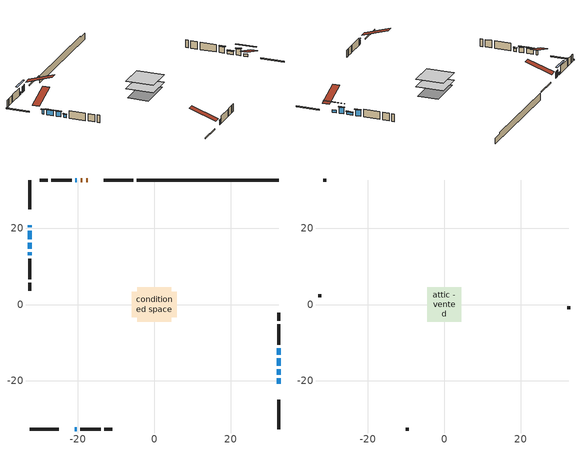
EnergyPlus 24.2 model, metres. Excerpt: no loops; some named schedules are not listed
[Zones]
conditioned space
 floor adiabatic (AdiabaticFloorConstruction): -4.46,-4.46 -4.46,4.46 4.46,4.46 4.46,-4.46 z0.69
 floor foundation (Slab1 construction): -5.94,-3.35 -5.94,3.35 5.94,3.35 5.94,-3.35 z-1.66
 wall outside (RimJoist1 construction): -5.56,32.56 -13.18,32.56 / -32.56,-32.56 -24.94,-32.56 / -32.56,32.56 -32.56,24.94 / 32.56,-32.56 32.56,-24.94 z0.69:0.99
 wall outside (AdiabaticWallConstruction 1): -17.33,32.56 -17.84,32.56 / -18.77,32.56 -19.28,32.56 z0.69:2.72
 wall outside (AdiabaticWallConstruction): -20.79,-32.56 -20.25,-32.56 / -32.56,20.79 -32.56,20.25 z0.69:2.09; 32.56,-20.79 32.56,-19.34 z0.69:1.5; -20.21,32.56 -20.7,32.56 z0.69:1.51; 32.56,-18.41 32.56,-16.89 z0.69:2.72; 32.56,-15.96 32.56,-14.03 z0.69:1.58; 32.56,-13.1 32.56,-11.4 z0.69:2.67; -32.56,19.32 -32.56,17.06 z0.69:2.34; -32.56,16.13 -32.56,14.61 z0.69:2.32; -32.56,13.68 -32.56,12.87 z0.69:1.71
 wall outside (Wall1 construction): -21.62,32.56 -26.93,32.56 / -19.32,-32.56 -14.01,-32.56 / -32.56,11.94 -32.56,6.63 / 32.56,-10.47 32.56,-5.16 z0.69:3.13
 wall outside (Wall2 construction): -27.86,32.56 -29.93,32.56 / -13.08,-32.56 -11.01,-32.56 / -32.56,5.7 -32.56,3.63 / 32.56,-4.23 32.56,-2.16 z0.69:3.13
 wall foundation (FoundationWall1 construction): -4.63,32.56,-1.66 -4.63,32.56,0.69 28.84,32.56,0.69 28.84,32.56,0.27 32.56,32.56,0.27 32.56,32.56,-1.66
 window (WindowConstruction 6): -20.79,-32.56 -20.25,-32.56 z0.69:2.09
 window (WindowConstruction 8): 32.56,-20.79 32.56,-19.34 z0.69:1.5
 window (WindowConstruction 9): -20.21,32.56 -20.69,32.56 z0.69:1.5
 window (WindowConstruction): 32.56,-18.41 32.56,-16.89 z0.69:2.72
 window (WindowConstruction 1): 32.56,-15.96 32.56,-14.03 z0.69:1.58
 window (WindowConstruction 2): 32.56,-13.1 32.56,-11.4 z0.69:2.67
 window (WindowConstruction 7): -32.56,20.79 -32.56,20.25 z0.69:2.09
 window (WindowConstruction 3): -32.56,19.32 -32.56,17.06 z0.69:2.34
 window (WindowConstruction 4): -32.56,16.13 -32.56,14.61 z0.69:2.31
 window (WindowConstruction 5): -32.56,13.68 -32.56,12.87 z0.69:1.7
 door (Door): -17.33,32.56 -17.84,32.56 z0.69:2.72
 door (Door 1): -18.77,32.56 -19.28,32.56 z0.69:2.72
 ceiling adiabatic (AdiabaticFloorConstruction): 4.46,-4.46 4.46,4.46 -4.46,4.46 -4.46,-4.46 z0.69
attic - vented
 floor to conditioned space (Floor1 construction Reversed): -4.46,-4.46 -4.46,4.46 4.46,4.46 4.46,-4.46 z3.13
 wall outside (Wall3 construction): -30.86,32.56 -31.63,32.56 / -10.08,-32.56 -9.32,-32.56 / -32.56,2.7 -32.56,1.93 / 32.56,-1.23 32.56,-0.46 z0.69:3.13
 roof outside (Roof1 construction): -16.4,32.56,3.13 -16.4,23.86,6.03 -14.11,23.86,6.03 -14.11,32.56,3.13; -21.72,-32.56,3.13 -21.72,-23.86,6.03 -24.01,-23.86,6.03 -24.01,-32.56,3.13; -32.56,21.72,3.13 -23.86,21.72,6.03 -23.86,24.01,6.03 -32.56,24.01,3.13; 32.56,-21.72,3.13 23.86,-21.72,6.03 23.86,-24.01,6.03 32.56,-24.01,3.13
shading: -19.95,-32.56 -21.09,-32.56 -21.09,-32.86 -19.95,-32.86 z2.38; 32.56,-16.7 32.56,-23.43 32.97,-23.43 32.97,-16.7 z4.14; -23.33,32.56 -17.57,32.56 -17.57,32.97 -23.33,32.97 z4.14; 32.56,-16.69 32.56,-18.61 32.97,-18.61 32.97,-16.69 z2.92; 32.56,-13.83 32.56,-16.16 32.97,-16.16 32.97,-13.83 z1.78; 32.56,-11.2 32.56,-13.3 32.97,-13.3 32.97,-11.2 z2.87; -32.56,19.95 -32.56,21.09 -32.86,21.09 -32.86,19.95 z2.38; -32.56,16.86 -32.56,19.53 -32.97,19.53 -32.97,16.86 z2.54; -32.56,14.41 -32.56,16.33 -32.97,16.33 -32.97,14.41 z2.52; -32.56,12.67 -32.56,13.88 -32.97,13.88 -32.97,12.67 z1.91
[Building]
Building 1: Terrain=Suburbs
[Site:Location]
Quebec Intl AP_QC: Latitude {deg}=46.8; Longitude {deg}=-71.38; Time Zone {hr}=-5; Elevation {m}=74; Keep Site Location Information=Yes
[Site:GroundTemperature:Shallow]
0.0108218, -2.24938, -2.43038, -1.3578, 2.94801, 7.23376, 10.9493, 13.303, 13.5029, 11.5886, 7.96783, 3.81355
[Site:WaterMainsTemperature]
Calculation Method=Schedule; Temperature Schedule=mains temperature schedule
[Material] Roughness=Rough; Thermal Absorptance=0.9
Name | Thickness {m} | Conductivity {W/m-K} | Density {kg/m3} | Specific Heat {J/kg-K} | Solar Absorptance | Visible Absorptance
asphalt or fiberglass shingles | 0.00635 | 0.162714 | 1121.4 | 1465.45 | 0.4 | 0.4
ceiling stud and cavity | 0.1397 | 0.086049 | 65.682 | 1177.47 | 0.7 | 0.7
concrete 4.0 in. | 0.1016 | 1.803125 | 2242.8 | 837.4 | 0.7 | 0.7
concrete 8.0 in. | 0.2032 | 1.803125 | 2242.8 | 837.4 | 0.7 | 0.7
door material | 0.04445 | 0.0451087 | 512.64 | 1214.23 | 0.7 | 0.7
exterior vertical ins | 0.00923767 | 0.029427 | 32.04 | 1214.23 | 0.7 | 0.7
floor covering | 0.0127 | 0.0433444 | 54.468 | 1339.84 | 0.6 | 0.6
floor rigid ins; wall rigid ins | 0.512978 | 0.029427 | 32.04 | 1214.23 | 0.7 | 0.7
floor stud and cavity | 0.1397 | 1.75129 | 37.0049 | 1207.88 | 0.7 | 0.7
furniture material conditioned space 1 | 0.1524 | 0.115458 | 640.8 | 1214.23 | 0.6 | 0.6
gypsum board | 0.0127 | 0.160291 | 801 | 837.4 | 0.6 | 0.6
gypsum board 1 | 0.0127 | 0.160291 | 801 | 837.4 | 0.7 | 0.7
osb sheathing 0.5 in. | 0.0127 | 0.115458 | 512.64 | 1214.23 | 0.7 | 0.7
osb sheathing 0.75 in. | 0.01905 | 0.115458 | 512.64 | 1214.23 | 0.7 | 0.7
osb sheathing 2.0 in. | 0.0508 | 0.115458 | 512.64 | 1214.23 | 0.7 | 0.7
rim joist rigid ins | 0.051816 | 0.029427 | 32.04 | 1214.23 | 0.7 | 0.7
rim joist stud and cavity | 0.0508 | 0.275866 | 125.044 | 1163.47 | 0.6 | 0.6
wall stud and cavity | 0.1397 | 0.074496 | 139.0536 | 1170.24 | 0.7 | 0.7
wall stud and cavity 1 | 0.1397 | 0.0792591 | 139.0536 | 1170.24 | 0.7 | 0.7
wall stud and cavity 2 | 0.0889 | 6.1454 | 50.32683 | 1063.81 | 0.6 | 0.6
wall stud and cavity 3 | 0.0889 | 0.380278 | 52.3479 | 1209.89 | 0.7 | 0.7
wall stud and cavity 4 | 0.0889 | 0.391764 | 83.0341 | 1211.67 | 0.7 | 0.7
wood siding | 0.0254 | 0.102417 | 544.68 | 1172.36 | 0.4 | 0.4
wood siding 1 | 0.00254 | 0.102417 | 544.68 | 1172.36 | 0.4 | 0.4
wood siding 2; wood siding 3; wood siding 4 | 0.0254 | 0.102417 | 544.68 | 1172.36 | 0.7 | 0.7
[WindowMaterial:SimpleGlazingSystem]
Name | U-Factor {W/m2-K} | Solar Heat Gain Coefficient
WindowMaterial | 1.825477 | 0.38
WindowMaterial 1 | 2.23032 | 0.6
WindowMaterial 2 | 2.898619 | 0.65
WindowMaterial 3 | 2.88386 | 0.7
WindowMaterial 4 | 2.898619 | 0.69
WindowMaterial 5 | 2.95256 | 0.63
WindowMaterial 6 | 3.02183 | 0.49
WindowMaterial 7 | 2.97754 | 0.61
WindowMaterial 8 | 3.00537 | 0.58
[Construction]
AdiabaticFloorConstruction: floor stud and cavity, floor rigid ins, osb sheathing 0.75 in., floor covering
AdiabaticWallConstruction: wood siding 3, wall rigid ins, wall stud and cavity 3, gypsum board
AdiabaticWallConstruction 1: wood siding 4, wall rigid ins, wall stud and cavity 3, gypsum board
Door; Door 1: door material
Floor1 construction Reversed: gypsum board, ceiling stud and cavity
FoundationWall1 construction: concrete 8.0 in., gypsum board 1
furniture construction conditioned space 1: furniture material conditioned space 1
PartitionWallConstruction: gypsum board, wall stud and cavity 4, gypsum board
RimJoist1 construction: wood siding 2, rim joist rigid ins, osb sheathing 2.0 in., rim joist stud and cavity
Roof1 construction: asphalt or fiberglass shingles
Slab1 construction: concrete 4.0 in.
Wall1 construction: wood siding, osb sheathing 0.5 in., wall stud and cavity, gypsum board
Wall2 construction: wood siding, osb sheathing 0.5 in., wall stud and cavity 1, gypsum board
Wall3 construction: wood siding 1, wall stud and cavity 2
WindowConstruction: WindowMaterial
WindowConstruction 1: WindowMaterial 1
WindowConstruction 2: WindowMaterial 2
WindowConstruction 3: WindowMaterial 3
WindowConstruction 4: WindowMaterial 4
WindowConstruction 5: WindowMaterial 5
WindowConstruction 6: WindowMaterial 6
WindowConstruction 7: WindowMaterial 7
WindowConstruction 8; WindowConstruction 9: WindowMaterial 8
[Zone] Multiplier=1; Part of Total Floor Area=Yes
Name | Volume {m3}
attic - vented | 37.5075
conditioned space | 401.6
[Space]
Name | Zone | Volume {m3}
attic - vented 1 | attic - vented | 37.5075
conditioned space 1 | conditioned space | 401.6
[ZoneInfiltration:EffectiveLeakageArea]
infil attic - vented 1: Zone or Space=attic - vented 1; Schedule=Always On Discrete; Effective Air Leakage Area {cm2}=2943.14; Stack Coefficient=0.000371129; Wind Coefficient=1.30162e-05
[ZoneMixing]
whole house fan mix: Zone or Space=attic - vented; Schedule=Always On Continuous; Design Flow Rate Calculation Method=Flow/Zone; Design Flow Rate {m3/s}=0; Source Zone or Space=conditioned space
[SurfaceProperty:ExposedFoundationPerimeter]
Slab1: Exposed Perimeter Calculation Method=TotalExposedPerimeter; Total Exposed Perimeter {m}=37.187
[InternalMass] Zone or ZoneList=conditioned space; Space or SpaceList=conditioned space 1
Name | Construction | Surface Area {m2}
furniture mass conditioned space 1 | furniture construction conditioned space 1 | 63.7639
partition wall mass | PartitionWallConstruction | 159.41
[Lights]
interior lighting: Zone or ZoneList or Space or SpaceList=conditioned space 1; Schedule=interior lighting schedule; Design Level Calculation Method=LightingLevel; Lighting Level {W}=343.2; Return Air Fraction=0; Fraction Radiant=0.6; Fraction Visible=0.2; Fraction Replaceable=1
[People]
occupants: Zone or ZoneList or Space or SpaceList=conditioned space 1; Number of People Schedule=occupants schedule; Number of People Calculation Method=People; Number of People=3; Fraction Radiant=0.314171; Sensible Heat Fraction=0.56303; Activity Level Schedule=occupants activity schedule; Carbon Dioxide Generation Rate {m3/s-W}=0; Enable ASHRAE 55 Comfort Warnings=No; Mean Radiant Temperature Calculation Type=EnclosureAveraged
[ElectricEquipment] Zone or ZoneList or Space or SpaceList=conditioned space 1; Design Level Calculation Method=EquipmentLevel
Name | Schedule | Design Level {W} | Fraction Latent | Fraction Radiant | Fraction Lost
clothes dryer | clothes dryer schedule | 140.772 | 0.015 | 0.081 | 0.85
clothes washer | clothes washer schedule | 32.1985 | 0.03 | 0.162 | 0.7
cooking range | cooking range schedule | 215.147 | 0.08 | 0.432 | 0.2
dishwasher | dishwasher schedule | 66.8632 | 0.3 | 0.18 | 0.4
fridge | fridge schedule | 72.9452 | 0 | 0.6 | 0
mech vent bath fan 0 | mech vent bath fan 0 schedule | 35.8 | 0 | 0 | 1
mech vent bath fan 1 | mech vent bath fan 1 schedule | 35.8 | 0 | 0 | 1
mech vent house fan | mech vent house fan schedule | 18.3 | 0 | 0 | 1
mech vent house fan cfis | mech vent house fan cfis schedule | 0 | 0 | 0 | 0
mech vent range fan 0 | mech vent range fan 0 schedule | 53.8 | 0 | 0 | 1
misc plug loads | misc plug loads schedule | 494.7 | 0.045 | 0.513 | 0.1
whole house fan | Always On Discrete | 0 | 0 | 0 | 1
[OtherEquipment] Zone or ZoneList or Space or SpaceList=conditioned space 1; Design Level Calculation Method=EquipmentLevel
Name | Fuel Type | Schedule | Design Level {W} | Fraction Latent | Fraction Radiant | Fraction Lost
clothes dryer 1 | Electricity | clothes dryer schedule | 0 | 0.015 | 0.081 | 0.85
cooking range 1 | Electricity | cooking range schedule | 0 | 0.08 | 0.432 | 0.2
general water use latent | None | general water use schedule | 62.594 | 1 | 0 | 0
general water use sensible | None | general water use schedule | -61.6891 | 0 | 0.6 | 0
mech vent house fan latent load | None | Always On Discrete | 0 | 1 | 0 | 0
mech vent house fan sensible load | None | Always On Discrete | 0 | 0 | 0 | 0
water heater energy adjustment1 | Electricity | Always On Discrete | 0.01 | 0 | 0 | 1
[ZoneInfiltration:DesignFlowRate] Zone or ZoneList or Space or SpaceList=conditioned space 1; Schedule=Always On Discrete; Design Flow Rate Calculation Method=Flow/Zone; Design Flow Rate {m3/s}=0
infil flow; natural vent flow; whole house fan flow
[AvailabilityManager:Scheduled]
air source heat pump airloop Availability Manager: Schedule=Always On Discrete
[Foundation:Kiva]
Foundation Kiva 1: Initial Indoor Air Temperature {C}=18; Wall Height Above Grade {m}=0.690006; Wall Depth Below Slab {m}=0.2032; Custom Block Material Name 1=exterior vertical ins; Custom Block Depth 1 {m}=2.350008; Custom Block X Position 1 {m}=0.2159; Custom Block Z Position 1 {m}=0
[Foundation:Kiva:Settings]
Soil Conductivity {W/m-K}=0.849921; Soil Density {kg/m3}=1842.3; Soil Specific Heat {J/kg-K}=418.7; Ground Solar Absorptivity=0.9; Ground Thermal Absorptivity=0.9; Ground Surface Roughness {m}=0.03; Far-Field Width {m}=40; Deep-Ground Boundary Condition=ZeroFlux; Deep-Ground Depth {m}=40; Minimum Cell Dimension {m}=0.2; Maximum Cell Growth Coefficient=3; Simulation Timestep=Timestep
[Exterior:Lights]
exterior lighting: Schedule=exterior lighting schedule; Design Level {W}=75.6
[EnergyManagementSystem:GlobalVariable]
air_source_heat_pump_airloop_Fan_RTF
infil_program_Qfan
infil_program_Qinf
natural_vent_program_Qnv
natural_vent_program_Qwhf
[EnergyManagementSystem:Sensor]
Name | Output:Variable or Output:Meter Index Key | Output:Variable or Output:Meter
airflow_gain | infil flow | Infiltration Sensible Heat Gain Energy
airflow_gain_1 | natural vent flow | Infiltration Sensible Heat Gain Energy
airflow_gain_2 | whole house fan flow | Infiltration Sensible Heat Gain Energy
airflow_loss | infil flow | Infiltration Sensible Heat Loss Energy
airflow_loss_1 | natural vent flow | Infiltration Sensible Heat Loss Energy
airflow_loss_2 | whole house fan flow | Infiltration Sensible Heat Loss Energy
clg_load_cond |  | Cooling:EnergyTransfer:Zone:CONDITIONED SPACE
clg_sp_s; clg_sp_s_1 | cooling setpoint | Schedule Value
clothes_dryer_exhaust_0_sch_s | clothes dryer exhaust 0 schedule | Schedule Value
cool_season | cooling season schedule | Schedule Value
htg_load_cond |  | Heating:EnergyTransfer:Zone:CONDITIONED SPACE
htg_sp_s; htg_sp_s_1 | heating setpoint | Schedule Value
ig_ee_conv | clothes dryer | Electric Equipment Convective Heating Energy
ig_ee_conv_2 | cooking range | Electric Equipment Convective Heating Energy
ig_ee_conv_4 | fridge | Electric Equipment Convective Heating Energy
ig_ee_conv_5 | misc plug loads | Electric Equipment Convective Heating Energy
ig_ee_conv_6 | whole house fan | Electric Equipment Convective Heating Energy
ig_ee_rad | clothes dryer | Electric Equipment Radiant Heating Energy
ig_ee_rad_2 | cooking range | Electric Equipment Radiant Heating Energy
ig_ee_rad_4 | fridge | Electric Equipment Radiant Heating Energy
ig_ee_rad_5 | misc plug loads | Electric Equipment Radiant Heating Energy
ig_ee_rad_6 | whole house fan | Electric Equipment Radiant Heating Energy
ig_lgt_conv | interior lighting | Lights Convective Heating Energy
ig_lgt_rad | interior lighting | Lights Radiant Heating Energy
ig_lgt_vis | interior lighting | Lights Visible Radiation Heating Energy
ig_oe_conv | clothes dryer 1 | Other Equipment Convective Heating Energy
ig_oe_conv_1 | cooking range 1 | Other Equipment Convective Heating Energy
ig_oe_conv_2 | general water use latent | Other Equipment Convective Heating Energy
ig_oe_conv_3 | general water use sensible | Other Equipment Convective Heating Energy
ig_oe_conv_4 | water heater energy adjustment1 | Other Equipment Convective Heating Energy
ig_oe_rad | clothes dryer 1 | Other Equipment Radiant Heating Energy
ig_oe_rad_1 | cooking range 1 | Other Equipment Radiant Heating Energy
ig_oe_rad_2 | general water use latent | Other Equipment Radiant Heating Energy
ig_oe_rad_3 | general water use sensible | Other Equipment Radiant Heating Energy
ig_oe_rad_4 | water heater energy adjustment1 | Other Equipment Radiant Heating Energy
ig_ppl_conv | occupants | People Convective Heating Energy
ig_ppl_rad | occupants | People Radiant Heating Energy
im_conv | furniture mass conditioned space 1 | Surface Inside Face Convection Heat Gain Energy
im_conv_1 | partition wall mass | Surface Inside Face Convection Heat Gain Energy
im_ig | furniture mass conditioned space 1 | Surface Inside Face Internal Gains Radiation Heat Gain Energy
im_ig_1 | partition wall mass | Surface Inside Face Internal Gains Radiation Heat Gain Energy
im_lgt | furniture mass conditioned space 1 | Surface Inside Face Lights Radiation Heat Gain Energy
im_lgt_1 | partition wall mass | Surface Inside Face Lights Radiation Heat Gain Energy
im_sol | furniture mass conditioned space 1 | Surface Inside Face Solar Radiation Heat Gain Energy
im_sol_1 | partition wall mass | Surface Inside Face Solar Radiation Heat Gain Energy
im_surf | furniture mass conditioned space 1 | Surface Inside Face Net Surface Thermal Radiation Heat Gain Energy
im_surf_1 | partition wall mass | Surface Inside Face Net Surface Thermal Radiation Heat Gain Energy
mech_vent_bath_fan_0_sch_s | mech vent bath fan 0 schedule | Schedule Value
mech_vent_bath_fan_1_sch_s | mech vent bath fan 1 schedule | Schedule Value
mech_vent_range_fan_0_sch_s | mech vent range fan 0 schedule | Schedule Value
mv_conv | mech vent bath fan 0 | Electric Equipment Convective Heating Energy
mv_conv_1 | mech vent bath fan 1 | Electric Equipment Convective Heating Energy
mv_conv_2 | mech vent house fan | Electric Equipment Convective Heating Energy
mv_conv_3 | mech vent house fan cfis | Electric Equipment Convective Heating Energy
mv_conv_4 | mech vent range fan 0 | Electric Equipment Convective Heating Energy
mv_conv_5 | mech vent house fan latent load | Other Equipment Convective Heating Energy
mv_conv_6 | mech vent house fan sensible load | Other Equipment Convective Heating Energy
mv_rad | mech vent bath fan 0 | Electric Equipment Radiant Heating Energy
mv_rad_1 | mech vent bath fan 1 | Electric Equipment Radiant Heating Energy
mv_rad_2 | mech vent house fan | Electric Equipment Radiant Heating Energy
mv_rad_3 | mech vent house fan cfis | Electric Equipment Radiant Heating Energy
mv_rad_4 | mech vent range fan 0 | Electric Equipment Radiant Heating Energy
mv_rad_5 | mech vent house fan latent load | Other Equipment Radiant Heating Energy
mv_rad_6 | mech vent house fan sensible load | Other Equipment Radiant Heating Energy
natural_vent_s | natural vent schedule | Schedule Value
out_pb_s |  | Site Outdoor Air Barometric Pressure
out_wt_s |  | Site Outdoor Air Humidity Ratio
site_vw_s |  | Site Wind Speed
ss_back_out | Window1 | Surface Window Shortwave from Zone Back Out Window Heat Transfer Rate
ss_back_out_1 | Window10 | Surface Window Shortwave from Zone Back Out Window Heat Transfer Rate
ss_back_out_2 | Window13 | Surface Window Shortwave from Zone Back Out Window Heat Transfer Rate
ss_back_out_3 | Window2 | Surface Window Shortwave from Zone Back Out Window Heat Transfer Rate
ss_back_out_4 | Window3 | Surface Window Shortwave from Zone Back Out Window Heat Transfer Rate
ss_back_out_5 | Window5 | Surface Window Shortwave from Zone Back Out Window Heat Transfer Rate
ss_back_out_6 | Window6 | Surface Window Shortwave from Zone Back Out Window Heat Transfer Rate
ss_back_out_7 | Window7 | Surface Window Shortwave from Zone Back Out Window Heat Transfer Rate
ss_back_out_8 | Window8 | Surface Window Shortwave from Zone Back Out Window Heat Transfer Rate
ss_back_out_9 | Window9 | Surface Window Shortwave from Zone Back Out Window Heat Transfer Rate
ss_conv | Door1 | Surface Inside Face Convection Heat Gain Energy
ss_conv_1 | Door2 | Surface Inside Face Convection Heat Gain Energy
ss_conv_10 | Window8 | Surface Inside Face Convection Heat Gain Energy
ss_conv_11 | Window9 | Surface Inside Face Convection Heat Gain Energy
ss_conv_2 | Window1 | Surface Inside Face Convection Heat Gain Energy
ss_conv_3 | Window10 | Surface Inside Face Convection Heat Gain Energy
ss_conv_4 | Window13 | Surface Inside Face Convection Heat Gain Energy
ss_conv_5 | Window2 | Surface Inside Face Convection Heat Gain Energy
ss_conv_6 | Window3 | Surface Inside Face Convection Heat Gain Energy
ss_conv_7 | Window5 | Surface Inside Face Convection Heat Gain Energy
ss_conv_8 | Window6 | Surface Inside Face Convection Heat Gain Energy
ss_conv_9 | Window7 | Surface Inside Face Convection Heat Gain Energy
ss_ig | Door1 | Surface Inside Face Internal Gains Radiation Heat Gain Energy
ss_ig_1 | Door2 | Surface Inside Face Internal Gains Radiation Heat Gain Energy
ss_ig_10 | Window8 | Surface Inside Face Internal Gains Radiation Heat Gain Energy
ss_ig_11 | Window9 | Surface Inside Face Internal Gains Radiation Heat Gain Energy
ss_ig_2 | Window1 | Surface Inside Face Internal Gains Radiation Heat Gain Energy
ss_ig_3 | Window10 | Surface Inside Face Internal Gains Radiation Heat Gain Energy
ss_ig_4 | Window13 | Surface Inside Face Internal Gains Radiation Heat Gain Energy
ss_ig_5 | Window2 | Surface Inside Face Internal Gains Radiation Heat Gain Energy
ss_ig_6 | Window3 | Surface Inside Face Internal Gains Radiation Heat Gain Energy
ss_ig_7 | Window5 | Surface Inside Face Internal Gains Radiation Heat Gain Energy
ss_ig_8 | Window6 | Surface Inside Face Internal Gains Radiation Heat Gain Energy
ss_ig_9 | Window7 | Surface Inside Face Internal Gains Radiation Heat Gain Energy
ss_lgt | Door1 | Surface Inside Face Lights Radiation Heat Gain Energy
ss_lgt_1 | Door2 | Surface Inside Face Lights Radiation Heat Gain Energy
ss_sol | Door1 | Surface Inside Face Solar Radiation Heat Gain Energy
ss_sol_1 | Door2 | Surface Inside Face Solar Radiation Heat Gain Energy
ss_surf | Door1 | Surface Inside Face Net Surface Thermal Radiation Heat Gain Energy
ss_surf_1 | Door2 | Surface Inside Face Net Surface Thermal Radiation Heat Gain Energy
ss_surf_10 | Window8 | Surface Inside Face Net Surface Thermal Radiation Heat Gain Energy
ss_surf_11 | Window9 | Surface Inside Face Net Surface Thermal Radiation Heat Gain Energy
ss_surf_2 | Window1 | Surface Inside Face Net Surface Thermal Radiation Heat Gain Energy
ss_surf_3 | Window10 | Surface Inside Face Net Surface Thermal Radiation Heat Gain Energy
ss_surf_4 | Window13 | Surface Inside Face Net Surface Thermal Radiation Heat Gain Energy
ss_surf_5 | Window2 | Surface Inside Face Net Surface Thermal Radiation Heat Gain Energy
ss_surf_6 | Window3 | Surface Inside Face Net Surface Thermal Radiation Heat Gain Energy
ss_surf_7 | Window5 | Surface Inside Face Net Surface Thermal Radiation Heat Gain Energy
ss_surf_8 | Window6 | Surface Inside Face Net Surface Thermal Radiation Heat Gain Energy
ss_surf_9 | Window7 | Surface Inside Face Net Surface Thermal Radiation Heat Gain Energy
ss_trans_in | Window1 | Surface Window Transmitted Solar Radiation Rate
ss_trans_in_1 | Window10 | Surface Window Transmitted Solar Radiation Rate
ss_trans_in_2 | Window13 | Surface Window Transmitted Solar Radiation Rate
ss_trans_in_3 | Window2 | Surface Window Transmitted Solar Radiation Rate
ss_trans_in_4 | Window3 | Surface Window Transmitted Solar Radiation Rate
ss_trans_in_5 | Window5 | Surface Window Transmitted Solar Radiation Rate
ss_trans_in_6 | Window6 | Surface Window Transmitted Solar Radiation Rate
ss_trans_in_7 | Window7 | Surface Window Transmitted Solar Radiation Rate
ss_trans_in_8 | Window8 | Surface Window Transmitted Solar Radiation Rate
ss_trans_in_9 | Window9 | Surface Window Transmitted Solar Radiation Rate
ss_trans_out | Window1 | Surface Inside Face Initial Transmitted Diffuse Transmitted Out Window Solar Radiation Rate
ss_trans_out_1 | Window10 | Surface Inside Face Initial Transmitted Diffuse Transmitted Out Window Solar Radiation Rate
ss_trans_out_2 | Window13 | Surface Inside Face Initial Transmitted Diffuse Transmitted Out Window Solar Radiation Rate
ss_trans_out_3 | Window2 | Surface Inside Face Initial Transmitted Diffuse Transmitted Out Window Solar Radiation Rate
ss_trans_out_4 | Window3 | Surface Inside Face Initial Transmitted Diffuse Transmitted Out Window Solar Radiation Rate
ss_trans_out_5 | Window5 | Surface Inside Face Initial Transmitted Diffuse Transmitted Out Window Solar Radiation Rate
ss_trans_out_6 | Window6 | Surface Inside Face Initial Transmitted Diffuse Transmitted Out Window Solar Radiation Rate
ss_trans_out_7 | Window7 | Surface Inside Face Initial Transmitted Diffuse Transmitted Out Window Solar Radiation Rate
ss_trans_out_8 | Window8 | Surface Inside Face Initial Transmitted Diffuse Transmitted Out Window Solar Radiation Rate
ss_trans_out_9 | Window9 | Surface Inside Face Initial Transmitted Diffuse Transmitted Out Window Solar Radiation Rate
s_conv | Floor1 | Surface Inside Face Convection Heat Gain Energy
s_conv_1 | FoundationWall1 | Surface Inside Face Convection Heat Gain Energy
s_conv_10 | Wall1:180 | Surface Inside Face Convection Heat Gain Energy
s_conv_11 | Wall1:270 | Surface Inside Face Convection Heat Gain Energy
s_conv_12 | Wall1:90 | Surface Inside Face Convection Heat Gain Energy
s_conv_13 | Wall2:0 | Surface Inside Face Convection Heat Gain Energy
s_conv_14 | Wall2:180 | Surface Inside Face Convection Heat Gain Energy
s_conv_15 | Wall2:270 | Surface Inside Face Convection Heat Gain Energy
s_conv_16 | Wall2:90 | Surface Inside Face Convection Heat Gain Energy
s_conv_2 | inferred conditioned ceiling | Surface Inside Face Convection Heat Gain Energy
s_conv_3 | inferred conditioned floor | Surface Inside Face Convection Heat Gain Energy
s_conv_4 | RimJoist1:0 | Surface Inside Face Convection Heat Gain Energy
s_conv_5 | RimJoist1:180 | Surface Inside Face Convection Heat Gain Energy
s_conv_6 | RimJoist1:270 | Surface Inside Face Convection Heat Gain Energy
s_conv_7 | RimJoist1:90 | Surface Inside Face Convection Heat Gain Energy
s_conv_8 | Slab1 | Surface Inside Face Convection Heat Gain Energy
s_conv_9 | Wall1:0 | Surface Inside Face Convection Heat Gain Energy
s_ig | Floor1 | Surface Inside Face Internal Gains Radiation Heat Gain Energy
s_ig_1 | FoundationWall1 | Surface Inside Face Internal Gains Radiation Heat Gain Energy
s_ig_10 | Wall1:180 | Surface Inside Face Internal Gains Radiation Heat Gain Energy
s_ig_11 | Wall1:270 | Surface Inside Face Internal Gains Radiation Heat Gain Energy
s_ig_12 | Wall1:90 | Surface Inside Face Internal Gains Radiation Heat Gain Energy
s_ig_13 | Wall2:0 | Surface Inside Face Internal Gains Radiation Heat Gain Energy
